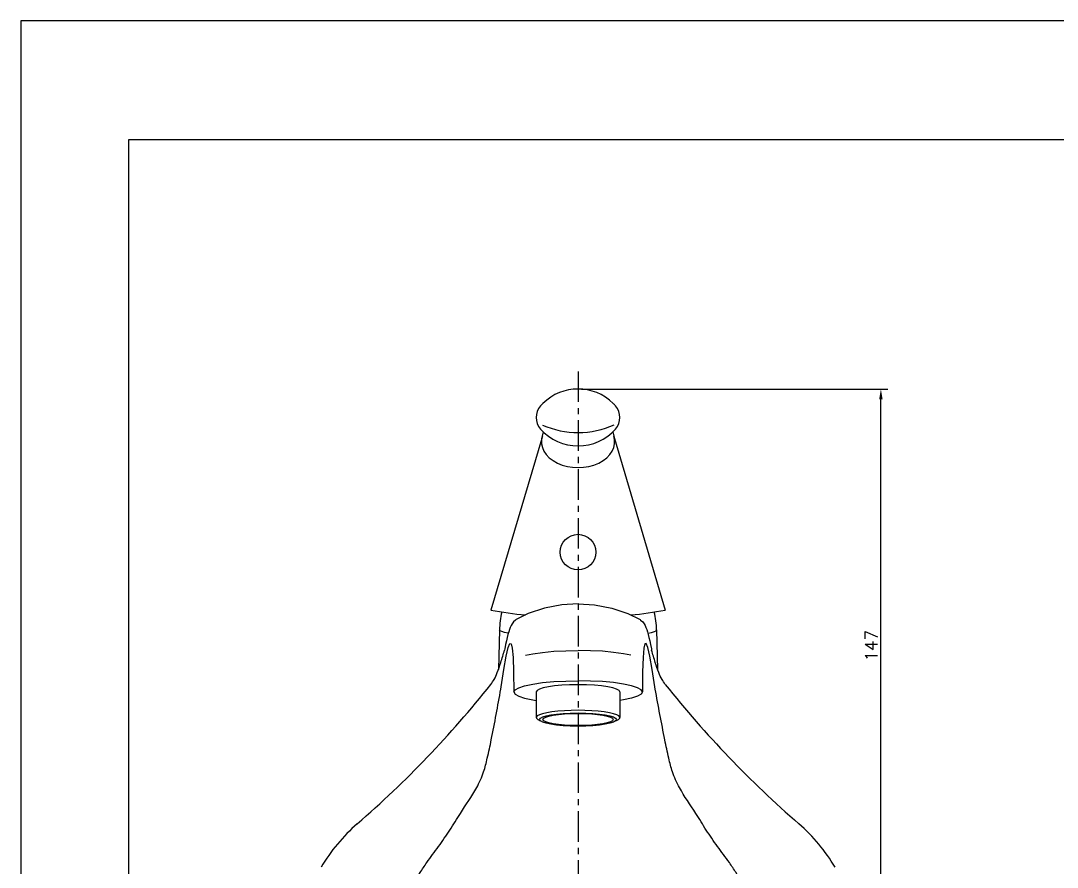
# Model space of a CAD drawing. Extents: x 0 to 594, y 0 to 420.
# Drawn here: x 0 to 297, y 177.5 to 420 of the extents above; entities that cross this region are included whole.
import ezdxf

# ---------------------------------------------------------------- set-up
doc = ezdxf.new("R2010")
doc.units = 0
doc.header["$LTSCALE"] = 7
doc.header["$MEASUREMENT"] = 0
doc.linetypes.add('CENTER', pattern=[2, 1.25, -0.25, 0.25, -0.25])
doc.layers.get('0').update_dxf_attribs({"color": 2, "linetype": 'CONTINUOUS'})
for name, color, linetype in [('CL', 1, 'CENTER'), ('DIM', 2, 'CONTINUOUS'), ('DWG', 7, 'CONTINUOUS')]:
    doc.layers.add(name, color=color, linetype=linetype)
doc.styles.add('GHS', font='ROMANS', dxfattribs={"bigfont": 'GHS'})

# ---------------------------------------------------------------- blocks, each defined once
blk = doc.blocks.new('기본양식')
for p, q in [((-820.12, 442.54), (-820.12, 22.54)), ((-226.12, 442.54), (-820.12, 442.54))]:
    blk.add_line(p, q)
at = {"color": 4}
for p, q in [((-789.12, 33.54), (-789.12, 408.54)), ((-789.12, 408.54), (-240.12, 408.54))]:
    blk.add_line(p, q, dxfattribs=at)
blk = doc.blocks.new('FL1700')
at = {"layer": 'CL'}
blk.add_line((159.69, 319.55), (159.69, 157.33), dxfattribs=at)
at = {"layer": 'DIM'}
for p, q in [((160.69, 314.51), (248.46, 314.51)), ((246.46, 170.45), (246.46, 311.51))]:
    blk.add_line(p, q, dxfattribs=at)
blk.add_solid([(245.96, 311.51), (246.96, 311.51), (246.46, 314.51)], dxfattribs=at)
at = {"layer": 'DWG'}
for p, q in [((149.28, 300.36), (134.7, 251.17)), ((149.28, 300.36), (149.75, 302.22)), ((169.64, 302.22), (170.11, 300.36)), ((170.11, 300.36), (184.69, 251.17)), ((141.93, 248.44), (141.92, 248.44)), ((177.46, 248.44), (177.46, 248.44)), ((137.19, 245.49), (136.9, 234.2)), ((140.03, 245.62), (139.82, 244.94)), ((179.35, 245.62), (179.57, 244.94)), ((182.19, 245.49), (182.49, 234.2)), ((141.28, 227.74), (141.28, 227.73)), ((147.69, 227.73), (147.69, 220.4)), ((171.69, 227.73), (171.69, 220.4)), ((178.11, 227.74), (178.11, 227.73))]:
    blk.add_line(p, q, dxfattribs=at)
for points in [[(159.69, 252.97), (155, 252.69), (150.05, 251.75), (145.41, 250.18), (141.92, 248.44)], [(159.69, 252.97), (164.39, 252.69), (169.34, 251.75), (173.98, 250.18), (177.46, 248.44)], [(141.15, 247.79), (140.77, 247.26), (140.5, 246.75), (140.26, 246.22), (140.03, 245.62)], [(141.93, 248.44), (141.78, 248.34), (141.15, 247.79)], [(177.46, 248.44), (177.61, 248.34), (178.23, 247.79)], [(178.23, 247.79), (178.61, 247.26), (178.89, 246.75), (179.13, 246.22), (179.35, 245.62)], [(139.82, 244.94), (139.6, 244.17), (139.38, 243.31), (139.16, 242.35), (138.93, 241.28), (138.69, 240.1), (138.62, 239.71)], [(179.57, 244.94), (179.79, 244.17), (180.01, 243.31), (180.23, 242.35), (180.46, 241.28), (180.69, 240.1), (180.77, 239.71)], [(137.58, 228.55), (137.67, 229.16), (138.44, 234.17), (139.11, 237.97), (139.68, 240.43), (140.15, 241.58), (140.53, 241.5), (140.83, 240.25), (141.08, 237.61)], [(181.8, 228.55), (181.72, 229.16), (180.95, 234.17), (180.28, 237.97), (179.71, 240.43), (179.24, 241.58), (178.86, 241.5), (178.55, 240.25), (178.31, 237.61)], [(141.08, 237.61), (141.23, 233.49), (141.28, 227.74)], [(144.6, 238.23), (146.7, 238.68)], [(146.7, 238.68), (149.53, 239.08), (152.72, 239.37), (156.15, 239.55), (159.69, 239.61)], [(172.69, 238.68), (169.85, 239.08), (166.67, 239.37), (163.23, 239.55), (159.69, 239.61)], [(174.79, 238.23), (172.69, 238.68)], [(178.31, 237.61), (178.16, 233.49), (178.11, 227.74)], [(141.28, 227.73), (141.63, 228.35), (142.69, 228.96), (144.39, 229.51), (146.7, 230)], [(146.7, 230), (149.53, 230.4), (152.72, 230.69), (156.15, 230.87), (159.69, 230.93)], [(172.69, 230), (169.85, 230.4), (166.67, 230.69), (163.23, 230.87), (159.69, 230.93)], [(178.11, 227.73), (177.76, 228.35), (176.7, 228.96), (174.99, 229.51), (172.69, 230)], [(141.28, 227.73), (141.63, 227.11), (142.69, 226.5), (144.39, 225.95), (146.7, 225.46)], [(178.11, 227.73), (177.76, 227.11), (176.7, 226.5), (174.99, 225.95), (172.69, 225.46)], [(146.7, 225.46), (147.69, 225.32)], [(172.69, 225.46), (171.69, 225.32)]]:
    blk.add_lwpolyline(points, dxfattribs=at)
blk.add_circle((159.69, 267.79), 5.1, dxfattribs=at)
for centre, radius, start, end in [((159.69, 300.16), 14.35, 45.4675, 134.5325), ((152.69, 306.36), 5, 138.4763, 221.5237), ((159.69, 300.16), 14.35, 134.5325, 138.4763), ((159.69, 300.16), 14.35, 41.5237, 45.4675), ((166.69, 306.36), 5, 318.4763, 41.5237), ((159.69, 312.56), 14.35, 221.5237, 318.4763), ((159.69, 327.12), 25.08, 246.0573, 294.343), ((159.69, 393.93), 144.94, 260.0705, 264.027), ((159.19, 245.28), 22, 165.865, 179.4463), ((159.69, 393.93), 144.94, 275.973, 279.9295), ((160.19, 245.28), 22, 0.5537, 14.135), ((-100.16, 416.57), 300, 310.9398, 321.523), ((419.55, 416.57), 300, 218.477, 229.0602), ((129.18, 152.18), 50, 130.9398, 149.5583), ((190.21, 152.18), 50, 30.4417, 49.0602)]:
    blk.add_arc(centre, radius, start, end, dxfattribs=at)
for centre, major_axis, ratio, start_param, end_param in [((159.69, 299.42), (-10.5, 0), 0.707094, 6.057728, 9.650235), ((159.69, 245.49), (22.5, 0), 0.087156, 5.805093, 6.283185), ((159.69, 227.73), (-12, 0), 0.173648, 3.141593, 6.283185), ((159.69, 220.4), (-12, 0), 0.173648, 2.698083, 6.726695)]:
    blk.add_ellipse(centre, major_axis=major_axis, ratio=ratio, start_param=start_param, end_param=end_param, dxfattribs=at)
at = {"layer": 'DWG', "extrusion": (0, 0, -1)}
blk.add_ellipse((159.69, 245.49), major_axis=(-22.5, 0), ratio=0.087156, start_param=5.805093, end_param=6.283185, dxfattribs=at)
at = {"layer": 'DWG'}
for major_axis in [(-11, 0), (-10.05, 0)]:
    blk.add_ellipse((159.69, 219.83), major_axis=major_axis, ratio=0.173648, dxfattribs=at)
for points in [[(134.69, 229.91), (135.64, 231.34), (136.54, 233.26), (137.55, 236.18), (138.62, 239.71)], [(184.69, 229.91), (183.75, 231.34), (182.84, 233.26), (181.83, 236.18), (180.77, 239.71)], [(112.35, 172.45), (114.43, 175.97), (116.35, 178.84), (119.72, 183.49), (122.94, 188.16), (125.96, 192.95), (130.64, 200.34), (132.63, 204.82), (133.69, 208.75), (134.83, 214.04), (137.58, 228.55)], [(207.04, 172.45), (204.96, 175.97), (203.04, 178.84), (199.66, 183.49), (196.44, 188.16), (193.42, 192.95), (188.75, 200.34), (186.75, 204.82), (185.69, 208.75), (184.56, 214.04), (181.8, 228.55)]]:
    blk.add_spline(points, degree=3, dxfattribs=at)
at = {"layer": 'DIM'}
blk.add_blockref('기본양식', (820.12, -22.54), dxfattribs=at)
at = {"layer": 'DIM', "insert": (243.71, 240.98), "char_height": 3.5, "attachment_point": 5, "rotation": 90, "style": 'GHS'}
blk.add_mtext('\\A1;147', dxfattribs=at)

msp = doc.modelspace()

# ---------------------------------------------------------------- block references
at = {"layer": 'DIM'}
msp.add_blockref('FL1700', (0, 0), dxfattribs=at)

doc.saveas('drawing.dxf')
